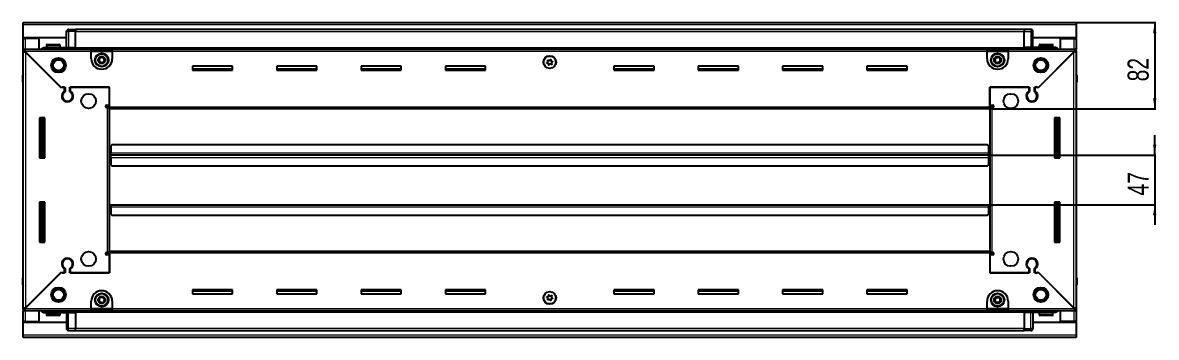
# Model space of a CAD drawing. Header units: millimetres. Extents: x 355 to 3897, y -219 to 1534.
# Drawn here: x 2822 to 3897, y 1018 to 1317 of the extents above; entities that cross this region are included whole.
import ezdxf

# ---------------------------------------------------------------- set-up
doc = ezdxf.new("R2010")
doc.units = ezdxf.units.MM
doc.layers.add('FORMAT', color=7, linetype='Continuous')
doc.styles.add('SLDTEXTSTYLE0', font='TXT', dxfattribs={"width": 0.75})
doc.dimstyles.new('SLDDIMSTYLE0', dxfattribs={"dimtxt": 20, "dimasz": 10, "dimexe": 0, "dimexo": 0.0625, "dimgap": 5, "dimtad": 2, "dimdec": 1, "dimrnd": 1e-09, "dimzin": 12, "dimdsep": 46, "dimtxsty": 'SLDTEXTSTYLE0', "dimsah": 1, "dimcen": 0.09, "dimadec": 0, "dimazin": 3, "dimtfac": 1, "dimtofl": 0, "dimtmove": 0, "dimatfit": 3, "dimfxl": 0, "dimfrac": 2, "dimtolj": 1, "dimtzin": 12, "dimarcsym": 0})
doc.dimstyles.new('SLDDIMSTYLE1', dxfattribs={"dimtxt": 20, "dimasz": 10, "dimexe": 0, "dimexo": 0.0625, "dimgap": 5, "dimtad": 2, "dimdec": 1, "dimrnd": 1e-09, "dimzin": 12, "dimdsep": 46, "dimtxsty": 'SLDTEXTSTYLE0', "dimsah": 1, "dimcen": 0.09, "dimadec": 0, "dimazin": 3, "dimtfac": 1, "dimtmove": 0, "dimatfit": 0, "dimfxl": 0, "dimfrac": 2, "dimtolj": 1, "dimtzin": 12, "dimarcsym": 0})

# ---------------------------------------------------------------- blocks, each defined once
blk = doc.blocks.new('_D_6')
at = {"layer": 'FORMAT'}
for p, q in [((3821.4, 1316.5), (3896.9, 1316.5)), ((3895.9, 1316.5), (3895.9, 1234.5)), ((3739.4, 1234.5), (3896.9, 1234.5))]:
    blk.add_line(p, q, dxfattribs=at)
for points in [[(3895.9, 1316.5), (3894.3, 1306.5), (3897.4, 1306.5)], [(3895.9, 1234.5), (3897.4, 1244.5), (3894.3, 1244.5)]]:
    blk.add_solid(points, dxfattribs=at)
at = {"layer": 'FORMAT', "insert": (3870.1, 1260.7), "char_height": 20, "attachment_point": 1, "rotation": 90, "style": 'SLDTEXTSTYLE0'}
blk.add_mtext('82', dxfattribs=at)
blk = doc.blocks.new('_D_7')
at = {"layer": 'FORMAT'}
for p, q in [((3895.9, 1190.5), (3895.9, 1209.7)), ((3738.4, 1190.5), (3896.9, 1190.5)), ((3895.9, 1190.5), (3895.9, 1143.5)), ((3738.4, 1143.5), (3896.9, 1143.5)), ((3895.9, 1143.5), (3895.9, 1124.3))]:
    blk.add_line(p, q, dxfattribs=at)
for points in [[(3895.9, 1190.5), (3897.4, 1200.5), (3894.3, 1200.5)], [(3895.9, 1143.5), (3894.3, 1133.5), (3897.4, 1133.5)]]:
    blk.add_solid(points, dxfattribs=at)
at = {"layer": 'FORMAT', "insert": (3870.1, 1152.2), "char_height": 20, "attachment_point": 1, "rotation": 90, "style": 'SLDTEXTSTYLE0'}
blk.add_mtext('47', dxfattribs=at)

msp = doc.modelspace()

# ---------------------------------------------------------------- linework, layer by layer
at = {"color": 7, "linetype": 'Continuous', "lineweight": 25}
for p, q in [((2822.36, 1314.41), (2822.36, 1316.51)), ((2822.36, 1316.51), (3821.36, 1316.51)), ((2822.36, 1302.01), (2822.36, 1314.41)), ((3821.36, 1316.51), (3821.36, 1314.41)), ((3821.36, 1314.41), (3821.36, 1302.01)), ((2863.36, 1302.01), (2822.36, 1302.01)), ((2822.36, 1301.51), (2822.36, 1302.01)), ((2822.36, 1301.51), (2824.46, 1301.51)), ((2822.36, 1291.26), (2822.36, 1301.51)), ((2823.86, 1301.51), (2823.86, 1302.01)), ((2837.36, 1301.51), (2824.46, 1301.51)), ((2837.36, 1291.26), (2837.36, 1301.51)), ((2863.36, 1293.01), (2863.36, 1308.01)), ((2864.04, 1309.51), (2864.04, 1309.51)), ((2865.36, 1310.01), (2871.86, 1310.01)), ((2865.36, 1310.01), (2871.86, 1310.01)), ((2871.86, 1310.01), (2871.86, 1310.01)), ((2871.86, 1310.01), (2871.86, 1310.01)), ((2871.86, 1310.01), (2871.86, 1308.01)), ((3771.86, 1309.86), (2871.86, 1309.86)), ((2871.86, 1293.01), (2871.86, 1308.01)), ((3771.86, 1310.01), (3771.86, 1310.01)), ((3778.36, 1310.01), (3771.86, 1310.01)), ((3778.36, 1310.01), (3771.86, 1310.01)), ((3771.86, 1310.01), (3771.86, 1308.01)), ((3771.86, 1293.01), (3771.86, 1308.01)), ((3780.36, 1308.01), (3780.36, 1308.01)), ((3780.36, 1293.01), (3780.36, 1308.01)), ((3821.36, 1302.01), (3780.36, 1302.01)), ((3806.36, 1291.26), (3806.36, 1301.51)), ((3806.36, 1301.51), (3819.26, 1301.51)), ((3819.26, 1301.51), (3821.36, 1301.51)), ((3819.86, 1301.51), (3819.86, 1302.01)), ((3821.36, 1301.51), (3821.36, 1302.01)), ((3821.36, 1301.51), (3821.36, 1291.26)), ((2822.36, 1289.76), (2822.36, 1291.26)), ((2822.36, 1291.26), (2823.36, 1291.26)), ((2823.36, 1289.76), (2823.36, 1291.26)), ((2823.36, 1291.26), (2886.86, 1291.26)), ((2842.86, 1293.01), (2871.86, 1293.01)), ((2844.36, 1294.91), (2844.36, 1293.01)), ((2845.16, 1295.71), (2856.56, 1295.71)), ((2857.36, 1293.01), (2857.36, 1294.91)), ((2871.78, 1291.26), (2871.86, 1292.97)), ((2871.86, 1293.01), (2871.86, 1292.51)), ((2871.86, 1291.86), (3771.86, 1291.86)), ((2886.86, 1289.16), (2886.86, 1291.26)), ((2886.86, 1291.26), (2906.86, 1291.26)), ((2906.86, 1291.26), (3736.86, 1291.26)), ((2906.86, 1291.26), (2906.86, 1289.16)), ((3736.86, 1289.16), (3736.86, 1291.26)), ((3736.86, 1291.26), (3756.86, 1291.26)), ((3756.86, 1291.26), (3756.86, 1289.16)), ((3756.86, 1291.26), (3820.36, 1291.26)), ((3800.86, 1293.01), (3771.86, 1293.01)), ((3771.86, 1293.01), (3771.86, 1292.51)), ((3771.86, 1292.97), (3771.93, 1291.26)), ((3786.36, 1294.91), (3786.36, 1293.01)), ((3787.16, 1295.71), (3798.56, 1295.71)), ((3799.36, 1293.01), (3799.36, 1294.91)), ((3820.36, 1289.76), (3820.36, 1291.26)), ((3820.36, 1291.26), (3821.36, 1291.26)), ((3821.36, 1289.76), (3821.36, 1291.26)), ((2822.36, 1289.26), (2822.36, 1289.76)), ((2822.36, 1289.76), (2823.36, 1289.76)), ((2822.36, 1044.76), (2822.36, 1289.26)), ((2823.86, 1289.26), (2822.36, 1289.26)), ((2823.96, 1289.16), (2857.86, 1255.26)), ((2858.56, 1254.56), (2824.46, 1288.66)), ((2886.86, 1289.76), (2906.86, 1289.76)), ((2886.86, 1282.26), (2886.86, 1289.16)), ((2906.86, 1289.16), (2906.86, 1282.26)), ((3736.86, 1289.76), (3756.86, 1289.76)), ((3736.86, 1282.26), (3736.86, 1289.16)), ((3756.86, 1289.16), (3756.86, 1282.26)), ((3819.26, 1288.66), (3785.16, 1254.56)), ((3785.86, 1255.26), (3819.76, 1289.16)), ((3819.86, 1289.26), (3821.36, 1289.26)), ((3820.36, 1289.76), (3821.36, 1289.76)), ((3821.36, 1289.76), (3821.36, 1289.26)), ((3821.36, 1289.26), (3821.36, 1044.76)), ((3020.86, 1275.01), (2982.86, 1275.01)), ((2982.86, 1275.01), (2982.86, 1271.51)), ((3020.86, 1272.26), (2982.86, 1272.26)), ((2982.86, 1271.51), (3020.86, 1271.51)), ((3020.86, 1271.51), (3020.86, 1275.01)), ((3100.86, 1275.01), (3062.86, 1275.01)), ((3062.86, 1275.01), (3062.86, 1271.51)), ((3100.86, 1272.26), (3062.86, 1272.26)), ((3062.86, 1271.51), (3100.86, 1271.51)), ((3100.86, 1271.51), (3100.86, 1275.01)), ((3180.86, 1275.01), (3142.86, 1275.01)), ((3142.86, 1275.01), (3142.86, 1271.51)), ((3180.86, 1272.26), (3142.86, 1272.26)), ((3142.86, 1271.51), (3180.86, 1271.51)), ((3180.86, 1271.51), (3180.86, 1275.01)), ((3260.86, 1275.01), (3222.86, 1275.01)), ((3222.86, 1275.01), (3222.86, 1271.51)), ((3260.86, 1272.26), (3222.86, 1272.26)), ((3222.86, 1271.51), (3260.86, 1271.51)), ((3260.86, 1271.51), (3260.86, 1275.01)), ((3420.86, 1275.01), (3382.86, 1275.01)), ((3382.86, 1275.01), (3382.86, 1271.51)), ((3420.86, 1272.26), (3382.86, 1272.26)), ((3382.86, 1271.51), (3420.86, 1271.51)), ((3420.86, 1271.51), (3420.86, 1275.01)), ((3500.86, 1275.01), (3462.86, 1275.01)), ((3462.86, 1275.01), (3462.86, 1271.51)), ((3500.86, 1272.26), (3462.86, 1272.26)), ((3462.86, 1271.51), (3500.86, 1271.51)), ((3500.86, 1271.51), (3500.86, 1275.01)), ((3580.86, 1275.01), (3542.86, 1275.01)), ((3542.86, 1275.01), (3542.86, 1271.51)), ((3580.86, 1272.26), (3542.86, 1272.26)), ((3542.86, 1271.51), (3580.86, 1271.51)), ((3580.86, 1271.51), (3580.86, 1275.01)), ((3660.86, 1275.01), (3622.86, 1275.01)), ((3622.86, 1275.01), (3622.86, 1271.51)), ((3660.86, 1272.26), (3622.86, 1272.26)), ((3622.86, 1271.51), (3660.86, 1271.51)), ((3660.86, 1271.51), (3660.86, 1275.01)), ((2821.86, 1266.51), (2821.86, 1260.01)), ((2821.86, 1260.01), (2821.86, 1266.51)), ((2821.86, 1260.01), (2821.86, 1260.01)), ((2822.36, 1260.01), (2821.86, 1260.01)), ((2822.01, 1260.01), (2822.01, 1074.01)), ((3821.36, 1267.83), (3821.36, 1267.83)), ((3821.36, 1260.01), (3821.86, 1260.01)), ((3821.71, 1074.01), (3821.71, 1260.01)), ((3821.86, 1266.51), (3821.86, 1260.01)), ((3821.86, 1260.01), (3821.86, 1266.51)), ((3821.86, 1260.01), (3821.86, 1260.01)), ((3821.86, 1260.01), (3821.86, 1260.01)), ((2857.86, 1255.26), (2862.06, 1255.26)), ((2859.26, 1255.26), (2858.56, 1254.56)), ((2861.36, 1255.26), (2859.26, 1255.26)), ((2861.36, 1255.26), (2861.36, 1251.37)), ((2862.06, 1255.26), (2862.06, 1250.97)), ((2866.66, 1255.26), (2904.36, 1255.26)), ((2866.66, 1250.97), (2866.66, 1255.26)), ((2867.36, 1251.37), (2867.36, 1255.26)), ((2904.36, 1255.26), (2867.36, 1255.26)), ((2904.36, 1238.01), (2904.36, 1255.26)), ((2904.36, 1236.61), (2904.36, 1255.26)), ((3739.36, 1255.26), (3739.36, 1238.01)), ((3776.36, 1255.26), (3739.36, 1255.26)), ((3739.36, 1255.26), (3777.06, 1255.26)), ((3739.36, 1236.61), (3739.36, 1255.26)), ((3776.36, 1255.26), (3776.36, 1251.37)), ((3777.06, 1255.26), (3777.06, 1250.97)), ((3781.66, 1255.26), (3785.86, 1255.26)), ((3781.66, 1250.97), (3781.66, 1255.26)), ((3784.46, 1255.26), (3782.36, 1255.26)), ((3782.36, 1251.37), (3782.36, 1255.26)), ((3785.16, 1254.56), (3784.46, 1255.26)), ((2862.36, 1242.39), (2862.36, 1241.63)), ((2901.51, 1238.01), (2904.36, 1238.01)), ((2904.36, 1237.01), (2902.36, 1237.01)), ((2902.36, 1237.01), (2902.36, 1236.01)), ((3739.36, 1238.01), (3742.21, 1238.01)), ((3741.36, 1237.01), (3739.36, 1237.01)), ((3741.36, 1236.01), (3741.36, 1237.01)), ((3781.36, 1242.39), (3781.36, 1241.63)), ((2902.26, 1236.01), (2901.51, 1236.01)), ((2902.26, 1236.01), (2904.36, 1236.01)), ((2904.36, 1234.51), (2904.36, 1236.61)), ((2904.36, 1099.51), (2904.36, 1234.51)), ((3739.36, 1234.51), (2904.36, 1234.51)), ((3739.36, 1236.61), (3739.36, 1234.51)), ((3739.36, 1236.01), (3741.46, 1236.01)), ((3739.36, 1234.51), (3739.36, 1099.51)), ((3742.21, 1236.01), (3741.46, 1236.01)), ((2842.86, 1226.01), (2837.86, 1226.01)), ((2837.86, 1226.01), (2837.86, 1188.01)), ((2840.01, 1188.01), (2840.01, 1226.01)), ((2841.8, 1188.01), (2841.8, 1226.01)), ((2841.84, 1188.01), (2841.84, 1226.01)), ((2842.86, 1188.01), (2842.86, 1226.01)), ((3800.86, 1226.01), (3800.86, 1188.01)), ((3805.86, 1226.01), (3800.86, 1226.01)), ((3801.88, 1226.01), (3801.88, 1188.01)), ((3801.92, 1226.01), (3801.92, 1188.01)), ((3803.71, 1226.01), (3803.71, 1188.01)), ((3805.86, 1188.01), (3805.86, 1226.01)), ((2906.36, 1200.51), (2905.36, 1199.51)), ((2905.36, 1199.51), (2905.36, 1192.61)), ((3737.36, 1200.51), (2906.36, 1200.51)), ((3738.36, 1199.51), (3737.36, 1200.51)), ((3738.36, 1192.61), (3738.36, 1199.51)), ((2837.86, 1188.01), (2842.86, 1188.01)), ((2905.11, 1190.51), (2904.36, 1190.51)), ((2905.36, 1193.36), (2905.11, 1193.36)), ((2905.11, 1193.36), (2905.11, 1190.51)), ((2905.11, 1190.51), (2905.11, 1187.66)), ((2905.11, 1187.66), (2905.36, 1187.66)), ((2905.36, 1190.51), (2905.36, 1192.61)), ((2905.36, 1188.41), (2905.36, 1190.51)), ((3738.36, 1190.51), (2905.36, 1190.51)), ((2905.36, 1188.41), (2905.36, 1181.51)), ((3738.61, 1193.36), (3738.36, 1193.36)), ((3738.36, 1192.61), (3738.36, 1190.51)), ((3738.36, 1190.51), (3738.36, 1188.41)), ((3738.36, 1181.51), (3738.36, 1188.41)), ((3738.36, 1187.66), (3738.61, 1187.66)), ((3738.61, 1190.51), (3738.61, 1193.36)), ((3738.61, 1187.66), (3738.61, 1190.51)), ((3739.36, 1190.51), (3738.61, 1190.51)), ((3800.86, 1188.01), (3805.86, 1188.01)), ((2905.36, 1181.51), (2906.36, 1180.51)), ((2906.36, 1180.51), (3737.36, 1180.51)), ((3737.36, 1180.51), (3738.36, 1181.51)), ((2842.86, 1146.01), (2837.86, 1146.01)), ((2837.86, 1146.01), (2837.86, 1108.01)), ((2840.01, 1108.01), (2840.01, 1146.01)), ((2841.8, 1108.01), (2841.8, 1146.01)), ((2841.84, 1108.01), (2841.84, 1146.01)), ((2842.86, 1108.01), (2842.86, 1146.01)), ((2904.36, 1143.51), (2905.11, 1143.51)), ((2905.11, 1143.51), (2905.11, 1140.66)), ((2905.11, 1140.66), (2905.36, 1140.66)), ((2905.36, 1143.51), (3738.36, 1143.51)), ((2905.36, 1141.41), (2905.36, 1143.51)), ((2905.36, 1141.41), (2905.36, 1134.51)), ((3738.36, 1143.51), (3738.36, 1141.41)), ((3738.36, 1134.51), (3738.36, 1141.41)), ((3738.36, 1140.66), (3738.61, 1140.66)), ((3738.61, 1140.66), (3738.61, 1143.51)), ((3738.61, 1143.51), (3739.36, 1143.51)), ((3800.86, 1146.01), (3800.86, 1108.01)), ((3805.86, 1146.01), (3800.86, 1146.01)), ((3801.88, 1146.01), (3801.88, 1108.01)), ((3801.92, 1146.01), (3801.92, 1108.01)), ((3803.71, 1146.01), (3803.71, 1108.01)), ((3805.86, 1108.01), (3805.86, 1146.01)), ((2905.36, 1134.51), (2906.36, 1133.51)), ((2906.36, 1133.51), (3737.36, 1133.51)), ((3737.36, 1133.51), (3738.36, 1134.51)), ((2837.86, 1108.01), (2842.86, 1108.01)), ((3800.86, 1108.01), (3805.86, 1108.01)), ((2901.51, 1098.01), (2902.26, 1098.01)), ((2904.36, 1098.01), (2902.26, 1098.01)), ((2902.36, 1098.01), (2902.36, 1097.01)), ((2904.36, 1097.41), (2904.36, 1099.51)), ((2904.36, 1099.51), (3739.36, 1099.51)), ((2904.36, 1097.41), (2904.36, 1078.76)), ((3739.36, 1099.51), (3739.36, 1097.41)), ((3741.46, 1098.01), (3739.36, 1098.01)), ((3739.36, 1097.41), (3739.36, 1078.76)), ((3741.36, 1097.01), (3741.36, 1098.01)), ((3741.46, 1098.01), (3742.21, 1098.01)), ((2862.36, 1092.38), (2862.36, 1091.62)), ((2904.36, 1096.01), (2901.51, 1096.01)), ((2902.36, 1097.01), (2904.36, 1097.01)), ((2904.36, 1078.76), (2904.36, 1096.01)), ((3739.36, 1097.01), (3741.36, 1097.01)), ((3739.36, 1096.01), (3739.36, 1078.76)), ((3742.21, 1096.01), (3739.36, 1096.01)), ((3781.36, 1092.38), (3781.36, 1091.62)), ((2857.86, 1078.76), (2823.96, 1044.86)), ((2824.46, 1045.36), (2858.56, 1079.46)), ((2862.06, 1078.76), (2857.86, 1078.76)), ((2858.56, 1079.46), (2859.26, 1078.76)), ((2859.26, 1078.76), (2861.36, 1078.76)), ((2861.36, 1082.65), (2861.36, 1078.76)), ((2862.06, 1083.04), (2862.06, 1078.76)), ((2866.66, 1078.76), (2866.66, 1083.04)), ((2904.36, 1078.76), (2866.66, 1078.76)), ((2867.36, 1078.76), (2867.36, 1082.65)), ((2867.36, 1078.76), (2904.36, 1078.76)), ((3739.36, 1078.76), (3776.36, 1078.76)), ((3777.06, 1078.76), (3739.36, 1078.76)), ((3776.36, 1082.65), (3776.36, 1078.76)), ((3777.06, 1083.04), (3777.06, 1078.76)), ((3781.66, 1078.76), (3781.66, 1083.04)), ((3785.86, 1078.76), (3781.66, 1078.76)), ((3782.36, 1078.76), (3782.36, 1082.65)), ((3782.36, 1078.76), (3784.46, 1078.76)), ((3784.46, 1078.76), (3785.16, 1079.46)), ((3785.16, 1079.46), (3819.26, 1045.36)), ((3819.76, 1044.86), (3785.86, 1078.76)), ((2821.86, 1067.51), (2821.86, 1074.01)), ((2821.86, 1074.01), (2821.86, 1074.01)), ((2821.86, 1074.01), (2821.86, 1074.01)), ((2821.86, 1074.01), (2821.86, 1067.51)), ((2822.36, 1074.01), (2821.86, 1074.01)), ((2822.36, 1066.18), (2822.36, 1066.18)), ((3821.36, 1074.01), (3821.86, 1074.01)), ((3821.86, 1074.01), (3821.86, 1074.01)), ((3821.86, 1067.51), (3821.86, 1074.01)), ((3821.86, 1074.01), (3821.86, 1067.51)), ((3020.86, 1062.51), (2982.86, 1062.51)), ((2982.86, 1062.51), (2982.86, 1059.01)), ((2982.86, 1061.76), (3020.86, 1061.76)), ((2982.86, 1059.01), (3020.86, 1059.01)), ((3020.86, 1059.01), (3020.86, 1062.51)), ((3100.86, 1062.51), (3062.86, 1062.51)), ((3062.86, 1062.51), (3062.86, 1059.01)), ((3062.86, 1061.76), (3100.86, 1061.76)), ((3062.86, 1059.01), (3100.86, 1059.01)), ((3100.86, 1059.01), (3100.86, 1062.51)), ((3180.86, 1062.51), (3142.86, 1062.51)), ((3142.86, 1062.51), (3142.86, 1059.01)), ((3142.86, 1061.76), (3180.86, 1061.76)), ((3142.86, 1059.01), (3180.86, 1059.01)), ((3180.86, 1059.01), (3180.86, 1062.51)), ((3260.86, 1062.51), (3222.86, 1062.51)), ((3222.86, 1062.51), (3222.86, 1059.01)), ((3222.86, 1061.76), (3260.86, 1061.76)), ((3222.86, 1059.01), (3260.86, 1059.01)), ((3260.86, 1059.01), (3260.86, 1062.51)), ((3420.86, 1062.51), (3382.86, 1062.51)), ((3382.86, 1062.51), (3382.86, 1059.01)), ((3382.86, 1061.76), (3420.86, 1061.76)), ((3382.86, 1059.01), (3420.86, 1059.01)), ((3420.86, 1059.01), (3420.86, 1062.51)), ((3500.86, 1062.51), (3462.86, 1062.51)), ((3462.86, 1062.51), (3462.86, 1059.01)), ((3462.86, 1061.76), (3500.86, 1061.76)), ((3462.86, 1059.01), (3500.86, 1059.01)), ((3500.86, 1059.01), (3500.86, 1062.51)), ((3580.86, 1062.51), (3542.86, 1062.51)), ((3542.86, 1062.51), (3542.86, 1059.01)), ((3542.86, 1061.76), (3580.86, 1061.76)), ((3542.86, 1059.01), (3580.86, 1059.01)), ((3580.86, 1059.01), (3580.86, 1062.51)), ((3660.86, 1062.51), (3622.86, 1062.51)), ((3622.86, 1062.51), (3622.86, 1059.01)), ((3622.86, 1061.76), (3660.86, 1061.76)), ((3622.86, 1059.01), (3660.86, 1059.01)), ((3660.86, 1059.01), (3660.86, 1062.51)), ((2822.36, 1044.26), (2822.36, 1044.76)), ((2823.86, 1044.76), (2822.36, 1044.76)), ((2822.36, 1044.26), (2822.36, 1042.76)), ((2823.36, 1044.26), (2822.36, 1044.26)), ((2823.36, 1044.26), (2823.36, 1042.76)), ((2886.86, 1044.86), (2886.86, 1051.76)), ((2886.86, 1042.76), (2886.86, 1044.86)), ((2906.86, 1044.26), (2886.86, 1044.26)), ((2906.86, 1051.76), (2906.86, 1044.86)), ((2906.86, 1044.86), (2906.86, 1042.76)), ((3736.86, 1044.86), (3736.86, 1051.76)), ((3736.86, 1042.76), (3736.86, 1044.86)), ((3756.86, 1044.26), (3736.86, 1044.26)), ((3756.86, 1051.76), (3756.86, 1044.86)), ((3756.86, 1044.86), (3756.86, 1042.76)), ((3819.86, 1044.76), (3821.36, 1044.76)), ((3820.36, 1044.26), (3820.36, 1042.76)), ((3821.36, 1044.26), (3820.36, 1044.26)), ((3821.36, 1044.76), (3821.36, 1044.26)), ((3821.36, 1044.26), (3821.36, 1042.76)), ((2822.36, 1032.51), (2822.36, 1042.76)), ((2823.36, 1042.76), (2822.36, 1042.76)), ((2886.86, 1042.76), (2823.36, 1042.76)), ((2837.36, 1032.51), (2837.36, 1042.76)), ((2842.86, 1041.01), (2871.86, 1041.01)), ((2844.36, 1041.01), (2844.36, 1039.11)), ((2848.93, 1038.31), (2845.16, 1038.31)), ((2856.56, 1038.31), (2848.93, 1038.31)), ((2857.36, 1039.11), (2857.36, 1041.01)), ((2863.36, 1041.01), (2863.36, 1026.01)), ((2871.86, 1041.04), (2871.78, 1042.76)), ((3771.86, 1042.16), (2871.86, 1042.16)), ((2871.86, 1041.01), (2871.86, 1041.51)), ((2871.86, 1041.01), (2871.86, 1026.01)), ((2906.86, 1042.76), (2886.86, 1042.76)), ((3736.86, 1042.76), (2906.86, 1042.76)), ((3756.86, 1042.76), (3736.86, 1042.76)), ((3820.36, 1042.76), (3756.86, 1042.76)), ((3771.93, 1042.76), (3771.86, 1041.04)), ((3771.86, 1041.01), (3771.86, 1041.51)), ((3800.86, 1041.01), (3771.86, 1041.01)), ((3771.86, 1041.01), (3771.86, 1026.01)), ((3780.36, 1041.01), (3780.36, 1026.01)), ((3786.36, 1041.01), (3786.36, 1039.11)), ((3794.15, 1038.31), (3787.16, 1038.31)), ((3798.56, 1038.31), (3794.15, 1038.31)), ((3799.36, 1039.11), (3799.36, 1041.01)), ((3806.36, 1032.51), (3806.36, 1042.76)), ((3821.36, 1042.76), (3820.36, 1042.76)), ((3821.36, 1042.76), (3821.36, 1032.51)), ((2824.46, 1032.51), (2822.36, 1032.51)), ((2822.36, 1032.01), (2822.36, 1032.51)), ((2822.36, 1019.61), (2822.36, 1032.01)), ((2822.36, 1032.01), (2863.36, 1032.01)), ((2823.86, 1032.01), (2823.86, 1032.51)), ((2824.46, 1032.51), (2837.36, 1032.51)), ((2863.36, 1026.01), (2863.36, 1026.01)), ((2865.36, 1024.01), (2871.86, 1024.01)), ((2865.36, 1024.01), (2871.86, 1024.01)), ((2871.86, 1024.01), (2871.86, 1026.01)), ((2871.86, 1024.16), (3771.86, 1024.16)), ((2871.86, 1024.01), (2871.86, 1024.01)), ((3771.86, 1024.01), (3771.86, 1026.01)), ((3771.86, 1024.01), (3771.86, 1024.01)), ((3778.36, 1024.01), (3771.86, 1024.01)), ((3771.86, 1024.01), (3771.86, 1024.01)), ((3778.36, 1024.01), (3771.86, 1024.01)), ((3779.68, 1024.51), (3779.68, 1024.51)), ((3780.36, 1032.01), (3821.36, 1032.01)), ((3819.26, 1032.51), (3806.36, 1032.51)), ((3821.36, 1032.51), (3819.26, 1032.51)), ((3819.86, 1032.01), (3819.86, 1032.51)), ((3821.36, 1032.01), (3821.36, 1032.51)), ((3821.36, 1032.01), (3821.36, 1019.61)), ((2822.36, 1017.51), (2822.36, 1019.61)), ((3821.36, 1017.51), (2822.36, 1017.51)), ((3821.36, 1019.61), (3821.36, 1017.51))]:
    msp.add_line(p, q, dxfattribs=at)
at = {"color": 8, "linetype": 'Continuous', "lineweight": 18}
for p, q in [((3821.36, 1314.41), (2822.36, 1314.41)), ((2824.46, 1301.51), (2824.46, 1302.01)), ((2824.46, 1291.26), (2824.46, 1301.51)), ((2863.36, 1308.01), (2865.36, 1308.01)), ((2865.36, 1310.01), (2865.36, 1308.01)), ((2865.36, 1308.01), (2865.36, 1293.01)), ((2871.86, 1308.01), (2865.36, 1308.01)), ((3771.86, 1307.86), (2871.86, 1307.86)), ((3771.86, 1308.01), (3778.36, 1308.01)), ((3778.36, 1310.01), (3778.36, 1308.01)), ((3780.36, 1308.01), (3778.36, 1308.01)), ((3778.36, 1308.01), (3778.36, 1293.01)), ((3819.26, 1302.01), (3819.26, 1301.51)), ((3819.26, 1301.51), (3819.26, 1291.26)), ((2844.36, 1294.91), (2857.36, 1294.91)), ((3771.86, 1292.51), (2871.86, 1292.51)), ((3771.86, 1291.27), (2871.86, 1291.27)), ((3786.36, 1294.91), (3799.36, 1294.91)), ((2886.86, 1289.16), (2823.96, 1289.16)), ((2824.46, 1288.66), (2824.46, 1045.36)), ((2886.86, 1289.16), (2906.86, 1289.16)), ((3736.86, 1289.16), (2906.86, 1289.16)), ((3736.86, 1289.16), (3756.86, 1289.16)), ((3819.76, 1289.16), (3756.86, 1289.16)), ((3819.26, 1045.36), (3819.26, 1288.66)), ((2822.36, 1266.51), (2821.86, 1266.51)), ((3821.36, 1266.51), (3821.86, 1266.51)), ((2902.26, 1098.01), (2902.26, 1236.01)), ((2904.36, 1236.61), (3739.36, 1236.61)), ((3741.46, 1236.01), (3741.46, 1098.01)), ((2839.36, 1226.01), (2839.36, 1188.01)), ((2840.6, 1226.01), (2840.6, 1188.01)), ((3803.12, 1188.01), (3803.12, 1226.01)), ((3804.36, 1188.01), (3804.36, 1226.01)), ((3738.36, 1192.61), (2905.36, 1192.61)), ((2905.36, 1188.41), (3738.36, 1188.41)), ((2839.36, 1146.01), (2839.36, 1108.01)), ((2840.6, 1146.01), (2840.6, 1108.01)), ((2905.36, 1141.41), (3738.36, 1141.41)), ((3803.12, 1108.01), (3803.12, 1146.01)), ((3804.36, 1108.01), (3804.36, 1146.01)), ((3739.36, 1097.41), (2904.36, 1097.41)), ((2822.36, 1067.51), (2821.86, 1067.51)), ((3821.36, 1067.51), (3821.86, 1067.51)), ((2823.96, 1044.86), (2886.86, 1044.86)), ((2906.86, 1044.86), (2886.86, 1044.86)), ((2906.86, 1044.86), (3736.86, 1044.86)), ((3756.86, 1044.86), (3736.86, 1044.86)), ((3756.86, 1044.86), (3819.76, 1044.86)), ((2824.46, 1032.51), (2824.46, 1042.76)), ((2848.66, 1039.11), (2844.36, 1039.11)), ((2857.36, 1039.11), (2848.66, 1039.11)), ((2865.36, 1026.01), (2865.36, 1041.01)), ((2871.86, 1042.74), (3771.86, 1042.74)), ((2871.86, 1041.51), (3771.86, 1041.51)), ((3778.36, 1026.01), (3778.36, 1041.01)), ((3794.33, 1039.11), (3786.36, 1039.11)), ((3799.36, 1039.11), (3794.33, 1039.11)), ((3819.26, 1042.76), (3819.26, 1032.51)), ((2824.46, 1032.01), (2824.46, 1032.51)), ((2863.36, 1026.01), (2865.36, 1026.01)), ((2865.36, 1024.01), (2865.36, 1026.01)), ((2871.86, 1026.01), (2865.36, 1026.01)), ((2871.86, 1026.16), (3771.86, 1026.16)), ((3771.86, 1026.01), (3778.36, 1026.01)), ((3780.36, 1026.01), (3778.36, 1026.01)), ((3778.36, 1024.01), (3778.36, 1026.01)), ((3819.26, 1032.51), (3819.26, 1032.01)), ((3821.36, 1019.61), (2822.36, 1019.61))]:
    msp.add_line(p, q, dxfattribs=at)
at = {"color": 7, "linetype": 'Continuous', "lineweight": 25}
for centre, radius in [((2855.86, 1276.01), 7), ((2855.86, 1276.01), 6.02), ((2855.86, 1276.01), 5.1), ((2896.86, 1281.01), 6.5), ((2896.86, 1281.01), 3.46), ((3321.86, 1279.01), 6), ((3321.86, 1278.86), 5.79), ((3321.86, 1278.86), 1.85), ((3746.86, 1281.01), 6.5), ((3746.86, 1281.01), 3.46), ((3787.86, 1276.01), 7), ((3787.86, 1276.01), 6.03), ((3787.86, 1276.01), 5.1), ((2884.36, 1242.01), 7), ((3759.36, 1242.01), 7), ((2884.36, 1092.01), 7), ((3759.36, 1092.01), 7), ((2855.86, 1058.01), 7), ((3787.86, 1058.01), 7), ((2855.86, 1058.01), 6.03), ((2855.86, 1058.01), 5.1), ((2896.86, 1053.01), 6.5), ((2896.86, 1053.01), 3.46), ((3321.86, 1055.01), 6), ((3321.86, 1055.16), 5.79), ((3321.86, 1055.16), 1.85), ((3746.86, 1053.01), 6.5), ((3746.86, 1053.01), 3.46), ((3787.86, 1058.01), 6.02), ((3787.86, 1058.01), 5.1)]:
    msp.add_circle(centre, radius, dxfattribs=at)
at = {"color": 8, "linetype": 'Continuous', "lineweight": 18}
for centre in [(2896.86, 1281.01), (3746.86, 1281.01), (2896.86, 1053.01), (3746.86, 1053.01)]:
    msp.add_circle(centre, 5.7, dxfattribs=at)
at = {"color": 7, "linetype": 'Continuous', "lineweight": 25}
for centre, radius, start, end in [((2865.36, 1308.01), 2, 90, 180), ((2865.36, 1308.01), 2, 90, 131.40962), ((3778.36, 1308.01), 2, 0, 90), ((3778.36, 1308.01), 2, 0, 90), ((2845.16, 1294.91), 0.8, 90, 180), ((2856.56, 1294.91), 0.8, 0, 90), ((2863.16, 1293.21), 0.2, 270, 0), ((3780.56, 1293.21), 0.2, 180, 270), ((3787.16, 1294.91), 0.8, 90, 180), ((3798.56, 1294.91), 0.8, 0, 90), ((2896.86, 1282.26), 10, 180, 270), ((2896.86, 1281.01), 2.5, 134.01559, 194.01559), ((2896.86, 1281.01), 2.5, 194.01559, 254.01559), ((2896.86, 1281.01), 2.5, 74.01559, 134.01559), ((2896.86, 1282.26), 10, 270, 0), ((2896.86, 1281.01), 2.5, 14.01559, 74.01559), ((2896.86, 1281.01), 2.5, 314.01559, 14.01559), ((3746.86, 1282.26), 10, 180, 270), ((3746.86, 1281.01), 2.5, 160.11158, 220.11158), ((3746.86, 1281.01), 2.5, 100.11158, 160.11158), ((3746.86, 1281.01), 2.5, 40.11158, 100.11158), ((3746.86, 1282.26), 10, 270, 0), ((3746.86, 1281.01), 2.5, 280.11158, 340.11158), ((3746.86, 1281.01), 2.5, 340.11158, 40.11158), ((2896.86, 1281.01), 2.5, 254.01559, 314.01559), ((3746.86, 1281.01), 2.5, 220.11158, 280.11158), ((2823.86, 1266.51), 2, 138.59038, 180), ((3819.86, 1266.51), 2, 33.94202, 41.40962), ((3819.86, 1266.51), 2, 0, 41.40962), ((3819.86, 1266.51), 2, 360, 18.58003), ((2864.36, 1246.76), 5.5, 123.05573, 56.94427), ((2864.36, 1246.76), 4.8, 118.63099, 61.36901), ((3779.36, 1246.76), 5.5, 123.05573, 56.94427), ((3779.36, 1246.76), 4.8, 118.63099, 61.36901), ((2901.51, 1237.01), 1, 90, 270), ((3742.21, 1237.01), 1, 270, 90), ((2901.51, 1097.01), 1, 90, 270), ((3742.21, 1097.01), 1, 270, 90), ((2864.36, 1087.26), 5.5, 303.05573, 236.94427), ((2864.36, 1087.26), 4.8, 298.63099, 241.36901), ((3779.36, 1087.26), 5.5, 303.05573, 236.94427), ((3779.36, 1087.26), 4.8, 298.63099, 241.36901), ((2823.86, 1067.51), 2, 180, 221.39416), ((3819.86, 1067.51), 2, 318.59038, 0), ((2896.86, 1051.76), 10, 90, 180), ((2896.86, 1053.01), 2.5, 127.47401, 187.47401), ((2896.86, 1053.01), 2.5, 67.47401, 127.47401), ((2896.86, 1051.76), 10, 0, 90), ((2896.86, 1053.01), 2.5, 7.47401, 67.47401), ((3746.86, 1051.76), 10, 90, 180), ((3746.86, 1053.01), 2.5, 147.04236, 207.04236), ((3746.86, 1053.01), 2.5, 87.04236, 147.04236), ((3746.86, 1051.76), 10, 0, 90), ((3746.86, 1053.01), 2.5, 27.04236, 87.04236), ((3746.86, 1053.01), 2.5, 327.04236, 27.04236), ((2896.86, 1053.01), 2.5, 187.47401, 247.47401), ((2896.86, 1053.01), 2.5, 247.47401, 307.47401), ((2896.86, 1053.01), 2.5, 307.47401, 7.47401), ((3746.86, 1053.01), 2.5, 207.04236, 267.04236), ((3746.86, 1053.01), 2.5, 267.04236, 327.04236), ((2845.16, 1039.11), 0.8, 180, 270), ((2856.56, 1039.11), 0.8, 270, 0), ((2863.16, 1040.81), 0.2, 0, 90), ((3780.56, 1040.81), 0.2, 90, 180), ((3787.16, 1039.11), 0.8, 180, 270), ((3798.56, 1039.11), 0.8, 270, 0), ((2865.36, 1026.01), 2, 180, 270), ((3778.36, 1026.01), 2, 270, 0)]:
    msp.add_arc(centre, radius, start, end, dxfattribs=at)
for points, knots in [([(2823.96, 1289.16), (2823.91, 1289.41), (2823.82, 1289.9), (2823.69, 1290.54), (2823.56, 1291.01), (2823.45, 1291.23), (2823.38, 1291.25), (2823.36, 1291.26)], [0, 0, 0, 0, 0.2302553, 0.4485219, 0.6667858, 0.8850496, 1, 1, 1, 1]), ([(2839.64, 1291.26), (2839.76, 1291.46), (2840.15, 1292.1), (2841.31, 1292.81), (2842.34, 1292.94), (2842.86, 1293.01)], [0, 0, 0, 0, 0.1822499, 0.5911249, 1, 1, 1, 1]), ([(2871.86, 1293.01), (2871.86, 1292.97), (2871.86, 1292.89), (2871.86, 1292.27), (2871.86, 1291.7), (2871.86, 1291.3), (2871.86, 1291.27)], [0, 0, 0, 0, 0.3242788, 0.6485576, 0.9728365, 1, 1, 1, 1]), ([(3771.86, 1293.01), (3771.86, 1292.97), (3771.86, 1292.89), (3771.86, 1292.27), (3771.86, 1291.7), (3771.86, 1291.3), (3771.86, 1291.27)], [0, 0, 0, 0, 0.3242788, 0.6485576, 0.9728365, 1, 1, 1, 1]), ([(3804.07, 1291.26), (3803.96, 1291.46), (3803.57, 1292.1), (3802.41, 1292.81), (3801.38, 1292.94), (3800.86, 1293.01)], [0, 0, 0, 0, 0.1822499, 0.5911249, 1, 1, 1, 1]), ([(3820.36, 1291.26), (3820.31, 1291.23), (3820.22, 1291.18), (3820.09, 1290.78), (3819.96, 1290.23), (3819.85, 1289.65), (3819.78, 1289.28), (3819.76, 1289.16)], [0, 0, 0, 0, 0.2302553, 0.4485219, 0.6667858, 0.8850496, 1, 1, 1, 1]), ([(2822.36, 1289.26), (2822.39, 1289.21), (2822.44, 1289.12), (2822.83, 1288.99), (2823.39, 1288.86), (2823.97, 1288.75), (2824.33, 1288.68), (2824.46, 1288.66)], [0, 0, 0, 0, 0.2302553, 0.4485219, 0.6667858, 0.8850496, 1, 1, 1, 1]), ([(2894.08, 1281.8), (2894.46, 1282.16), (2895.15, 1282.83), (2895.84, 1283.5), (2896.16, 1283.81)], [0, 0, 0, 0, 0.5346859, 1, 1, 1, 1]), ([(2894.78, 1279), (2894.7, 1279.33), (2894.5, 1280.13), (2894.26, 1281.1), (2894.11, 1281.68), (2894.08, 1281.8)], [0, 0, 0, 0, 0.3629006, 0.8668753, 1, 1, 1, 1]), ([(2896.16, 1283.81), (2896.66, 1283.66), (2897.58, 1283.4), (2898.51, 1283.13), (2898.94, 1283.01)], [0, 0, 0, 0, 0.5346859, 1, 1, 1, 1]), ([(2899.63, 1280.21), (2899.26, 1279.85), (2898.57, 1279.18), (2897.88, 1278.52), (2897.56, 1278.21)], [0, 0, 0, 0, 0.5346859, 1, 1, 1, 1]), ([(2898.94, 1283.01), (2898.97, 1282.89), (2899.11, 1282.31), (2899.35, 1281.34), (2899.55, 1280.55), (2899.63, 1280.21)], [0, 0, 0, 0, 0.1331247, 0.6370994, 1, 1, 1, 1]), ([(3319.97, 1280.93), (3319.97, 1280.92), (3319.95, 1280.9), (3319.94, 1280.84), (3319.95, 1280.69), (3320.05, 1280.32), (3320.19, 1279.8), (3320.02, 1279.19), (3319.66, 1278.81), (3319.36, 1278.56), (3319.18, 1278.4), (3319.13, 1278.32), (3319.12, 1278.28), (3319.12, 1278.25), (3319.14, 1278.22), (3319.19, 1278.18), (3319.44, 1278.08), (3319.91, 1277.97), (3320.55, 1277.66), (3320.8, 1277), (3320.86, 1276.52), (3320.93, 1276.27), (3320.97, 1276.21), (3321, 1276.19), (3321.03, 1276.18), (3321.07, 1276.19), (3321.1, 1276.21), (3321.17, 1276.25), (3321.34, 1276.4), (3321.61, 1276.67), (3322.02, 1276.99), (3322.64, 1277.1), (3323.15, 1276.92), (3323.52, 1276.78), (3323.66, 1276.76), (3323.72, 1276.77), (3323.75, 1276.79), (3323.77, 1276.82), (3323.78, 1276.87), (3323.77, 1277.02), (3323.67, 1277.39), (3323.53, 1277.92), (3323.7, 1278.53), (3324.06, 1278.9), (3324.36, 1279.15), (3324.54, 1279.31), (3324.59, 1279.39), (3324.6, 1279.43), (3324.59, 1279.46), (3324.58, 1279.49), (3324.53, 1279.54), (3324.28, 1279.63), (3323.81, 1279.74), (3323.17, 1280.05), (3322.92, 1280.72), (3322.86, 1281.19), (3322.79, 1281.45), (3322.75, 1281.5), (3322.72, 1281.52), (3322.69, 1281.53), (3322.65, 1281.52), (3322.61, 1281.51), (3322.55, 1281.46), (3322.38, 1281.31), (3322.11, 1281.04), (3321.7, 1280.72), (3321.08, 1280.61), (3320.57, 1280.79), (3320.2, 1280.93), (3320.06, 1280.95), (3320, 1280.94), (3319.98, 1280.93), (3319.97, 1280.93)], [0, 0, 0, 0, 0.0020087, 0.00442, 0.0093647, 0.0255282, 0.0677053, 0.0957862, 0.1246456, 0.1503415, 0.1605194, 0.1633943, 0.1656965, 0.1672448, 0.1688741, 0.1707699, 0.1786058, 0.2119941, 0.2499945, 0.2879948, 0.3213831, 0.329219, 0.3311148, 0.3327441, 0.3342924, 0.3362166, 0.3385353, 0.3413178, 0.349662, 0.3753578, 0.4042173, 0.4322982, 0.4744753, 0.4906388, 0.4966691, 0.49844, 0.5, 0.5020087, 0.50442, 0.5093647, 0.5255282, 0.5677053, 0.5957862, 0.6246456, 0.6503415, 0.6605194, 0.6633943, 0.6656965, 0.6672448, 0.6688741, 0.6707699, 0.6786058, 0.7119941, 0.7499945, 0.7879948, 0.8213831, 0.829219, 0.8311148, 0.8327441, 0.8342924, 0.8362166, 0.8385353, 0.8413178, 0.849662, 0.8753578, 0.9042173, 0.9322982, 0.9744753, 0.9906388, 0.9966691, 0.99844, 1, 1, 1, 1]), ([(3744.02, 1280.5), (3744.06, 1280.62), (3744.26, 1281.18), (3744.6, 1282.12), (3744.88, 1282.89), (3745, 1283.21)], [0, 0, 0, 0, 0.1331247, 0.6370994, 1, 1, 1, 1]), ([(3745.88, 1278.29), (3745.55, 1278.69), (3744.92, 1279.42), (3744.31, 1280.16), (3744.02, 1280.5)], [0, 0, 0, 0, 0.5346859, 1, 1, 1, 1]), ([(3745, 1283.21), (3745.51, 1283.3), (3746.46, 1283.47), (3747.4, 1283.64), (3747.84, 1283.72)], [0, 0, 0, 0, 0.5346859, 1, 1, 1, 1]), ([(3747.84, 1283.72), (3748.17, 1283.33), (3748.8, 1282.59), (3749.41, 1281.85), (3749.7, 1281.51)], [0, 0, 0, 0, 0.5346859, 1, 1, 1, 1]), ([(3749.7, 1281.51), (3749.58, 1281.19), (3749.3, 1280.41), (3748.97, 1279.48), (3748.76, 1278.92), (3748.72, 1278.8)], [0, 0, 0, 0, 0.3629006, 0.8668753, 1, 1, 1, 1]), ([(3819.26, 1288.66), (3819.51, 1288.7), (3820.01, 1288.79), (3820.65, 1288.93), (3821.11, 1289.06), (3821.33, 1289.17), (3821.35, 1289.23), (3821.36, 1289.26)], [0, 0, 0, 0, 0.2302553, 0.4485219, 0.6667858, 0.8850496, 1, 1, 1, 1]), ([(2897.56, 1278.21), (2897.06, 1278.35), (2896.14, 1278.61), (2895.21, 1278.88), (2894.78, 1279)], [0, 0, 0, 0, 0.5346859, 1, 1, 1, 1]), ([(3748.72, 1278.8), (3748.21, 1278.71), (3747.26, 1278.54), (3746.32, 1278.37), (3745.88, 1278.29)], [0, 0, 0, 0, 0.5346859, 1, 1, 1, 1]), ([(2894.19, 1054.11), (2894.29, 1054.19), (2894.77, 1054.55), (2895.56, 1055.16), (2896.21, 1055.66), (2896.48, 1055.87)], [0, 0, 0, 0, 0.1331247, 0.6370994, 1, 1, 1, 1]), ([(2894.57, 1051.25), (2894.5, 1051.76), (2894.38, 1052.72), (2894.25, 1053.67), (2894.19, 1054.11)], [0, 0, 0, 0, 0.5346859, 1, 1, 1, 1]), ([(2896.48, 1055.87), (2896.96, 1055.67), (2897.85, 1055.3), (2898.74, 1054.93), (2899.15, 1054.76)], [0, 0, 0, 0, 0.5346859, 1, 1, 1, 1]), ([(2899.15, 1054.76), (2899.22, 1054.25), (2899.34, 1053.29), (2899.47, 1052.34), (2899.53, 1051.9)], [0, 0, 0, 0, 0.5346859, 1, 1, 1, 1]), ([(3319.97, 1053.09), (3319.99, 1053.08), (3320.01, 1053.06), (3320.07, 1053.06), (3320.21, 1053.08), (3320.57, 1053.22), (3321.08, 1053.4), (3321.7, 1053.29), (3322.11, 1052.97), (3322.38, 1052.69), (3322.56, 1052.53), (3322.65, 1052.49), (3322.69, 1052.48), (3322.72, 1052.49), (3322.75, 1052.51), (3322.79, 1052.57), (3322.86, 1052.82), (3322.92, 1053.3), (3323.17, 1053.96), (3323.81, 1054.27), (3324.28, 1054.38), (3324.53, 1054.48), (3324.58, 1054.52), (3324.59, 1054.55), (3324.6, 1054.58), (3324.59, 1054.62), (3324.57, 1054.65), (3324.52, 1054.72), (3324.35, 1054.87), (3324.06, 1055.11), (3323.7, 1055.49), (3323.53, 1056.1), (3323.67, 1056.62), (3323.77, 1057), (3323.78, 1057.15), (3323.76, 1057.2), (3323.74, 1057.23), (3323.71, 1057.25), (3323.65, 1057.25), (3323.51, 1057.23), (3323.15, 1057.09), (3322.64, 1056.91), (3322.02, 1057.02), (3321.61, 1057.34), (3321.34, 1057.62), (3321.16, 1057.78), (3321.07, 1057.82), (3321.03, 1057.83), (3321, 1057.82), (3320.97, 1057.8), (3320.93, 1057.75), (3320.86, 1057.49), (3320.8, 1057.02), (3320.55, 1056.35), (3319.91, 1056.04), (3319.44, 1055.93), (3319.19, 1055.84), (3319.14, 1055.79), (3319.12, 1055.76), (3319.12, 1055.73), (3319.13, 1055.7), (3319.15, 1055.66), (3319.2, 1055.59), (3319.37, 1055.44), (3319.66, 1055.2), (3320.02, 1054.83), (3320.19, 1054.22), (3320.05, 1053.69), (3319.95, 1053.31), (3319.94, 1053.16), (3319.96, 1053.11), (3319.97, 1053.09), (3319.97, 1053.09)], [0, 0, 0, 0, 0.0020087, 0.00442, 0.0093647, 0.0255282, 0.0677053, 0.0957862, 0.1246456, 0.1503415, 0.1605194, 0.1633943, 0.1656965, 0.1672448, 0.1688741, 0.1707699, 0.1786058, 0.2119941, 0.2499945, 0.2879948, 0.3213831, 0.329219, 0.3311148, 0.3327441, 0.3342924, 0.3362166, 0.3385353, 0.3413178, 0.349662, 0.3753578, 0.4042173, 0.4322982, 0.4744753, 0.4906388, 0.4966691, 0.49844, 0.5, 0.5020087, 0.50442, 0.5093647, 0.5255282, 0.5677053, 0.5957862, 0.6246456, 0.6503415, 0.6605194, 0.6633943, 0.6656965, 0.6672448, 0.6688741, 0.6707699, 0.6786058, 0.7119941, 0.7499945, 0.7879948, 0.8213831, 0.829219, 0.8311148, 0.8327441, 0.8342924, 0.8362166, 0.8385353, 0.8413178, 0.849662, 0.8753578, 0.9042173, 0.9322982, 0.9744753, 0.9906388, 0.9966691, 0.99844, 1, 1, 1, 1]), ([(3743.98, 1053.15), (3744.26, 1053.59), (3744.78, 1054.4), (3745.3, 1055.2), (3745.55, 1055.58)], [0, 0, 0, 0, 0.5346859, 1, 1, 1, 1]), ([(3745.55, 1055.58), (3745.67, 1055.57), (3746.27, 1055.54), (3747.26, 1055.49), (3748.09, 1055.45), (3748.43, 1055.43)], [0, 0, 0, 0, 0.1331247, 0.6370994, 1, 1, 1, 1]), ([(3748.43, 1055.43), (3748.66, 1054.97), (3749.1, 1054.11), (3749.54, 1053.25), (3749.74, 1052.86)], [0, 0, 0, 0, 0.5346859, 1, 1, 1, 1]), ([(2824.46, 1045.36), (2824.21, 1045.31), (2823.71, 1045.22), (2823.07, 1045.09), (2822.61, 1044.96), (2822.39, 1044.85), (2822.37, 1044.78), (2822.36, 1044.76)], [0, 0, 0, 0, 0.2302553, 0.4485219, 0.6667858, 0.8850496, 1, 1, 1, 1]), ([(2823.36, 1042.76), (2823.41, 1042.78), (2823.5, 1042.83), (2823.63, 1043.23), (2823.76, 1043.79), (2823.87, 1044.37), (2823.94, 1044.73), (2823.96, 1044.86)], [0, 0, 0, 0, 0.2302553, 0.4485219, 0.6667858, 0.8850496, 1, 1, 1, 1]), ([(2897.24, 1050.14), (2896.76, 1050.34), (2895.87, 1050.71), (2894.98, 1051.08), (2894.57, 1051.25)], [0, 0, 0, 0, 0.5346859, 1, 1, 1, 1]), ([(2899.53, 1051.9), (2899.25, 1051.69), (2898.6, 1051.19), (2897.81, 1050.58), (2897.33, 1050.22), (2897.24, 1050.14)], [0, 0, 0, 0, 0.3629006, 0.8668753, 1, 1, 1, 1]), ([(3745.29, 1050.58), (3745.05, 1051.04), (3744.62, 1051.9), (3744.18, 1052.76), (3743.98, 1053.15)], [0, 0, 0, 0, 0.5346859, 1, 1, 1, 1]), ([(3748.17, 1050.43), (3747.83, 1050.45), (3747.01, 1050.49), (3746.01, 1050.55), (3745.41, 1050.58), (3745.29, 1050.58)], [0, 0, 0, 0, 0.3629006, 0.8668753, 1, 1, 1, 1]), ([(3749.74, 1052.86), (3749.46, 1052.42), (3748.94, 1051.61), (3748.42, 1050.81), (3748.17, 1050.43)], [0, 0, 0, 0, 0.5346859, 1, 1, 1, 1]), ([(3821.36, 1044.76), (3821.33, 1044.8), (3821.28, 1044.89), (3820.89, 1045.03), (3820.33, 1045.16), (3819.75, 1045.27), (3819.39, 1045.33), (3819.26, 1045.36)], [0, 0, 0, 0, 0.23025534, 0.4485219, 0.6667858, 0.88504963, 1, 1, 1, 1]), ([(3819.76, 1044.86), (3819.81, 1044.6), (3819.9, 1044.11), (3820.03, 1043.47), (3820.16, 1043), (3820.27, 1042.78), (3820.34, 1042.76), (3820.36, 1042.76)], [0, 0, 0, 0, 0.2302553, 0.4485219, 0.6667858, 0.8850496, 1, 1, 1, 1]), ([(2839.64, 1042.76), (2839.76, 1042.56), (2840.15, 1041.91), (2841.31, 1041.2), (2842.34, 1041.07), (2842.86, 1041.01)], [0, 0, 0, 0, 0.18224985, 0.59112493, 1, 1, 1, 1]), ([(2871.86, 1041.01), (2871.86, 1041.04), (2871.86, 1041.12), (2871.86, 1041.74), (2871.86, 1042.32), (2871.86, 1042.71), (2871.86, 1042.74)], [0, 0, 0, 0, 0.3242788, 0.6485576, 0.9728365, 1, 1, 1, 1]), ([(3771.86, 1041.01), (3771.86, 1041.04), (3771.86, 1041.12), (3771.86, 1041.74), (3771.86, 1042.32), (3771.86, 1042.71), (3771.86, 1042.74)], [0, 0, 0, 0, 0.3242788, 0.6485576, 0.9728365, 1, 1, 1, 1]), ([(3804.07, 1042.76), (3803.96, 1042.56), (3803.57, 1041.91), (3802.41, 1041.2), (3801.38, 1041.07), (3800.86, 1041.01)], [0, 0, 0, 0, 0.1822499, 0.5911249, 1, 1, 1, 1])]:
    msp.add_open_spline(points, degree=3, knots=knots, dxfattribs=at)
at = {"color": 8, "linetype": 'Continuous', "lineweight": 18}
for points, knots in [([(2842.86, 1293.01), (2842.86, 1292.96), (2842.86, 1292.89), (2842.86, 1292.45), (2842.86, 1292), (2842.86, 1291.58), (2842.86, 1291.31), (2842.86, 1291.26)], [0, 0, 0, 0, 0.35975288, 0.55341416, 0.75118521, 0.94895626, 1, 1, 1, 1]), ([(3800.86, 1293.01), (3800.86, 1292.96), (3800.86, 1292.89), (3800.86, 1292.45), (3800.86, 1292), (3800.86, 1291.58), (3800.86, 1291.31), (3800.86, 1291.26)], [0, 0, 0, 0, 0.3597529, 0.5534142, 0.7511852, 0.9489563, 1, 1, 1, 1]), ([(2842.86, 1041.01), (2842.86, 1041.05), (2842.86, 1041.12), (2842.86, 1041.56), (2842.86, 1042.02), (2842.86, 1042.43), (2842.86, 1042.7), (2842.86, 1042.76)], [0, 0, 0, 0, 0.3597529, 0.5534142, 0.7511852, 0.9489563, 1, 1, 1, 1]), ([(3800.86, 1041.01), (3800.86, 1041.05), (3800.86, 1041.12), (3800.86, 1041.56), (3800.86, 1042.02), (3800.86, 1042.43), (3800.86, 1042.7), (3800.86, 1042.76)], [0, 0, 0, 0, 0.3597529, 0.5534142, 0.7511852, 0.9489563, 1, 1, 1, 1])]:
    msp.add_open_spline(points, degree=3, knots=knots, dxfattribs=at)
at = {"color": 7, "linetype": 'Continuous', "lineweight": 25}
for points in [[(2823.96, 1289.16), (2823.91, 1289.23), (2823.81, 1289.39), (2823.66, 1289.59), (2823.51, 1289.73), (2823.41, 1289.75), (2823.36, 1289.76)], [(2823.86, 1289.26), (2823.87, 1289.21), (2823.89, 1289.11), (2824.03, 1288.96), (2824.22, 1288.81), (2824.38, 1288.71), (2824.46, 1288.66)], [(3819.26, 1288.66), (3819.34, 1288.71), (3819.5, 1288.81), (3819.69, 1288.96), (3819.83, 1289.11), (3819.85, 1289.21), (3819.86, 1289.26)], [(3820.36, 1289.76), (3820.31, 1289.75), (3820.21, 1289.73), (3820.06, 1289.59), (3819.91, 1289.39), (3819.81, 1289.23), (3819.76, 1289.16)], [(2823.36, 1044.26), (2823.41, 1044.26), (2823.51, 1044.28), (2823.66, 1044.42), (2823.81, 1044.62), (2823.91, 1044.78), (2823.96, 1044.86)], [(2824.46, 1045.36), (2824.38, 1045.31), (2824.22, 1045.21), (2824.03, 1045.06), (2823.89, 1044.91), (2823.87, 1044.81), (2823.86, 1044.76)], [(3819.86, 1044.76), (3819.85, 1044.81), (3819.83, 1044.91), (3819.69, 1045.06), (3819.5, 1045.21), (3819.34, 1045.31), (3819.26, 1045.36)], [(3819.76, 1044.86), (3819.81, 1044.78), (3819.91, 1044.62), (3820.06, 1044.42), (3820.21, 1044.28), (3820.31, 1044.26), (3820.36, 1044.26)]]:
    msp.add_open_spline(points, degree=3, dxfattribs=at)

# ---------------------------------------------------------------- dimensions: what is measured, and where the dimension line sits
at = {"layer": 'FORMAT'}
for base, p1, p2, dimstyle, picture, middle in [((3895.86, 1234.51), (3821.36, 1316.51), (3739.36, 1234.51), 'SLDDIMSTYLE0', '_D_6', (3895.86, 1275.51)), ((3895.86, 1143.51), (3738.36, 1190.51), (3738.36, 1143.51), 'SLDDIMSTYLE1', '_D_7', (3895.86, 1167.01))]:
    dim = msp.add_linear_dim(base=base, p1=p1, p2=p2, angle=90, dimstyle=dimstyle, dxfattribs=at)
    dim.commit()
    dim.dimension.update_dxf_attribs({"geometry": picture, "text_midpoint": middle, "dimtype": 160})

doc.saveas('drawing.dxf')
